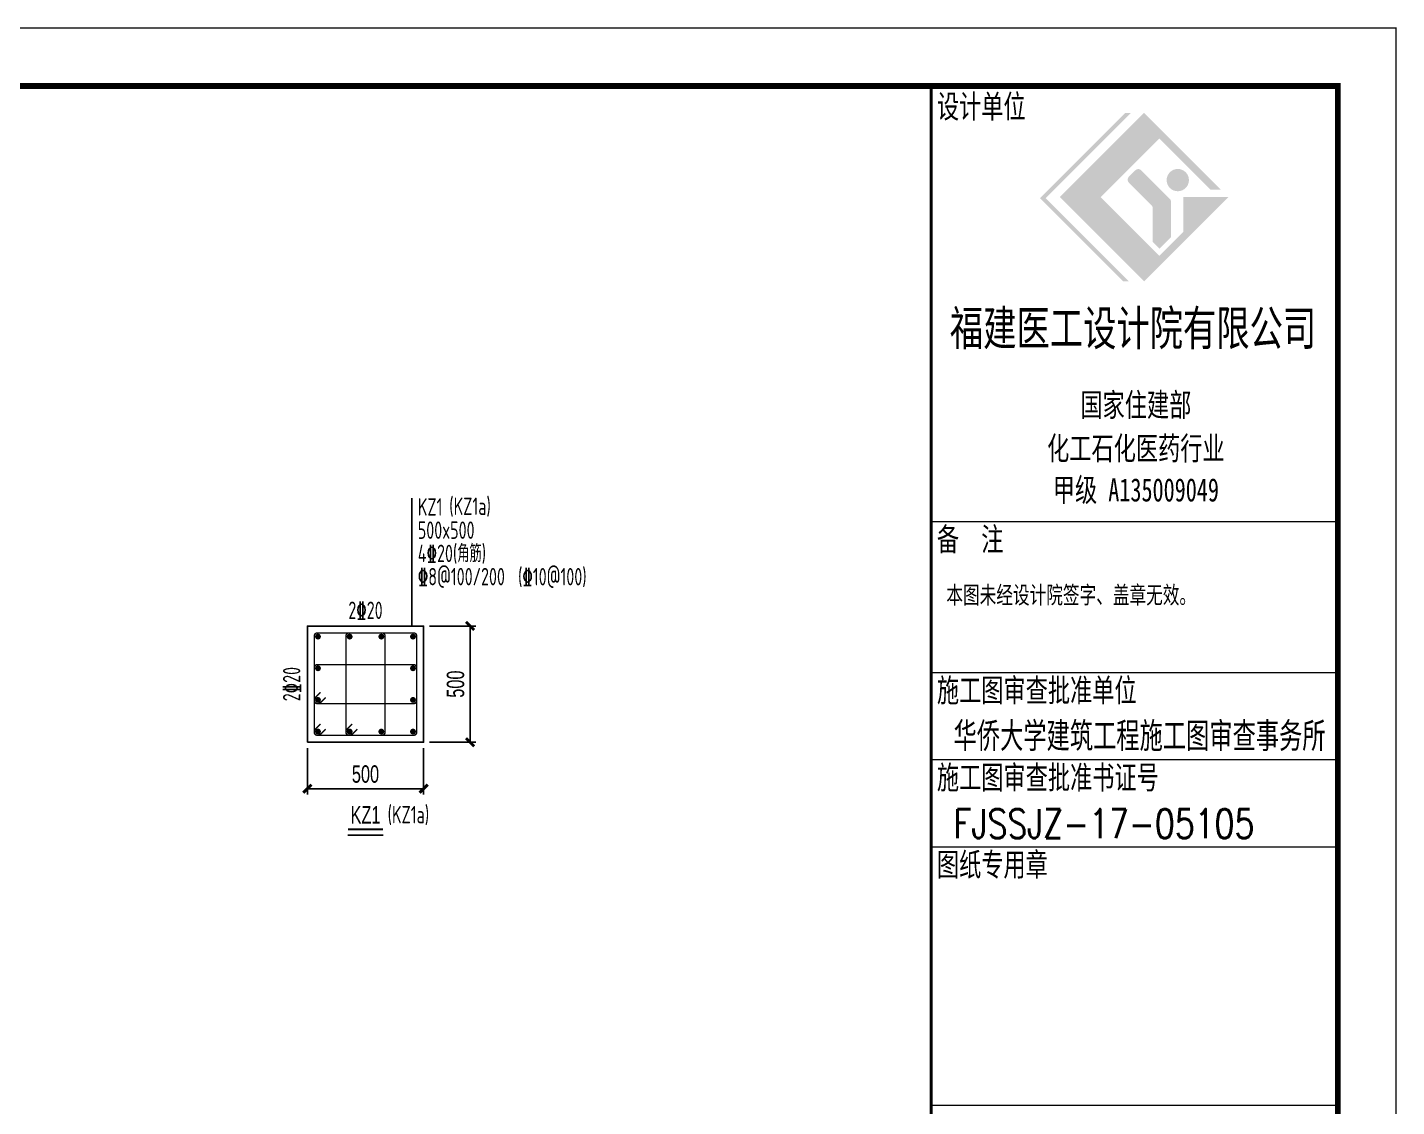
# Model space of a CAD drawing. Extents: x 959592 to 1105020, y -295412 to 379724.
# Drawn here: x 1081462 to 1105020, y 64031 to 82608 of the extents above; entities that cross this region are included whole.
import ezdxf
from ezdxf.enums import TextEntityAlignment as Align

# ---------------------------------------------------------------- set-up
doc = ezdxf.new("R2010")
doc.units = 0
doc.header["$LTSCALE"] = 1000
doc.header["$MEASUREMENT"] = 0
doc.layers.get('0').update_dxf_attribs({"linetype": 'CONTINUOUS'})
doc.layers.get('Defpoints').update_dxf_attribs({"linetype": 'CONTINUOUS', "lineweight": 5})
for name, color, linetype in [('DIMENSION', 3, 'CONTINUOUS'), ('link', 6, 'CONTINUOUS'), ('outline', 7, 'CONTINUOUS'), ('REIN', 1, 'CONTINUOUS'), ('z-计算配筋', 7, 'CONTINUOUS'), ('z-详图标注', 3, 'CONTINUOUS')]:
    doc.layers.add(name, color=color, linetype=linetype)
doc.layers.add('FRAME', color=3, linetype='CONTINUOUS', lineweight=5)
doc.layers.add('PUB_TEXT', color=7, linetype='CONTINUOUS', lineweight=5)
doc.styles.add('_HZTXT', font='TXT', dxfattribs={"width": 0.8, "bigfont": 'HZTXT'})
doc.styles.add('BW_Dim', font='Bweng.shx', dxfattribs={"width": 0.7, "bigfont": 'hztxt.shx'})
doc.styles.add('BW_Label', font='Bweng.shx', dxfattribs={"width": 0.7, "bigfont": 'hztxt.shx'})
doc.styles.add('BW_Rein', font='Tssdeng.shx', dxfattribs={"width": 0.7, "bigfont": 'hztxt.shx'})
doc.styles.add('FRAME', font='simhei.ttf', dxfattribs={"width": 0.7})
doc.styles.add('黑体', font='simhei.ttf', dxfattribs={"width": 0.7})
doc.dimstyles.new('Cyz_25_100', dxfattribs={"dimtxt": 300, "dimasz": 100, "dimexe": 100, "dimexo": 100, "dimgap": 100, "dimtad": 1, "dimdec": 0, "dimlfac": 0.25, "dimzin": 0, "dimdsep": 46, "dimtxsty": 'BW_Dim', "dimblk": '_bwk', "dimcen": 0, "dimclrt": 7, "dimadec": 0, "dimazin": 0, "dimtfac": 1, "dimtdec": 0, "dimtix": 1, "dimtmove": 2, "dimatfit": 0, "dimfxl": 1, "dimtolj": 1, "dimtzin": 0, "dimarcsym": 0})

# ---------------------------------------------------------------- blocks, each defined once
blk = doc.blocks.new('_bwk')
blk.add_line((-1, 0), (0, 0))
at = {"const_width": 0.5}
blk.add_lwpolyline([(-0.7, -0.7), (0.7, 0.7)], dxfattribs=at)
blk = doc.blocks.new('*D364')
at = {"layer": 'Defpoints', "color": 0, "transparency": 16777216}
for p in [(1088278.95452, 72303.829679), (1089078.95452, 72303.829679), (1088278.95452, 70303.829679)]:
    blk.add_point(p, dxfattribs=at)
at = {"layer": 'z-详图标注', "color": 0, "lineweight": -2, "transparency": 16777216}
for p, q in [((1088378.95452, 72303.829679), (1089178.95452, 72303.829679)), ((1089078.95452, 70403.829679), (1089078.95452, 72203.829679)), ((1088378.95452, 70303.829679), (1089178.95452, 70303.829679))]:
    blk.add_line(p, q, dxfattribs=at)
at = {"layer": 'z-详图标注', "color": 0, "lineweight": -2, "transparency": 16777216, "xscale": 100, "yscale": 100, "zscale": 100}
for p, rotation in [((1089078.95452, 72303.829679), 90), ((1089078.95452, 70303.829679), 270)]:
    blk.add_blockref('_bwk', p, dxfattribs=dict(at, rotation=rotation))
at = {"layer": 'z-详图标注', "color": 7, "transparency": 16777216, "insert": (1088828.95452, 71303.829679), "char_height": 300, "attachment_point": 5, "rotation": 90, "style": 'BW_Dim'}
blk.add_mtext('\\A1;500', dxfattribs=at)
blk = doc.blocks.new('*D365')
at = {"layer": 'Defpoints', "color": 0, "transparency": 16777216}
for p in [(1086278.95452, 70303.829679), (1088278.95452, 70303.829679), (1088278.95452, 69503.829679)]:
    blk.add_point(p, dxfattribs=at)
at = {"layer": 'z-详图标注', "color": 0, "lineweight": -2, "transparency": 16777216}
for p, q in [((1086278.95452, 70203.829679), (1086278.95452, 69403.829679)), ((1088278.95452, 70203.829679), (1088278.95452, 69403.829679)), ((1086378.95452, 69503.829679), (1088178.95452, 69503.829679))]:
    blk.add_line(p, q, dxfattribs=at)
at = {"layer": 'z-详图标注', "color": 0, "lineweight": -2, "transparency": 16777216, "xscale": 100, "yscale": 100, "zscale": 100, "rotation": 180}
blk.add_blockref('_bwk', (1086278.95452, 69503.829679), dxfattribs=at)
at = {"layer": 'z-详图标注', "color": 0, "lineweight": -2, "transparency": 16777216, "xscale": 100, "yscale": 100, "zscale": 100}
blk.add_blockref('_bwk', (1088278.95452, 69503.829679), dxfattribs=at)
at = {"layer": 'z-详图标注', "color": 7, "transparency": 16777216, "insert": (1087278.95452, 69753.829679), "char_height": 300, "attachment_point": 5, "style": 'BW_Dim'}
blk.add_mtext('\\A1;500', dxfattribs=at)
blk = doc.blocks.new('BW-43091906', base_point=(-152259, 7688))
at = {"layer": 'FRAME'}
h = blk.add_hatch(color=256, dxfattribs=at)
h.paths.add_polyline_path([(-97941, 46776), (-96933, 47785), (-96051, 46904), (-95871, 46904), (-97194, 48226), (-98644, 46776), (-97194, 45326), (-95744, 46776), (-96520, 46776), (-96520, 46180), (-96933, 45767)], flags=0)
edge = h.paths.add_edge_path(flags=0)
edge.add_arc((-97115, 46588), 69.1, 0, 45, ccw=False)
edge.add_line((-97046, 46588), (-97046, 46005))
edge.add_line((-97046, 46005), (-96929, 45888))
edge.add_line((-96929, 45888), (-96731, 46087))
edge.add_line((-96731, 46087), (-96731, 46698))
edge.add_arc((-96800, 46698), 69.1, 360, 405)
edge.add_line((-96751, 46746), (-97245, 47240))
edge.add_arc((-97293, 47191), 69.1, 45, 135)
edge.add_line((-97342, 47240), (-97457, 47125))
edge.add_arc((-97408, 47076), 69.1, 135, 225)
edge.add_line((-97457, 47028), (-97066, 46637))
edge = h.paths.add_edge_path(flags=0)
edge.add_arc((-96614, 47069), 192, 360, 540)
edge.add_arc((-96614, 47069), 192, 180, 360)
h.paths.add_polyline_path([(-97553, 45326), (-97455, 45326), (-98887, 46757), (-97418, 48226), (-97515, 48226), (-98984, 46757)], flags=0)
for p, q in [((-93859, 41188), (-100859, 41188)), ((-93859, 38588), (-100859, 38588)), ((-93859, 37088), (-100859, 37088)), ((-93859, 35588), (-100859, 35588)), ((-93859, 31138), (-100859, 31138))]:
    blk.add_line(p, q, dxfattribs=at)
for points, const_width in [([(-152259, 49688), (-152259, 7688), (-92859, 7688), (-92859, 49688)], 20), ([(-149759, 48688), (-149759, 8688), (-93859, 8688), (-93859, 48688)], 100)]:
    blk.add_lwpolyline(points, close=True, dxfattribs=dict(at, const_width=const_width))
at = {"layer": 'FRAME', "const_width": 50}
blk.add_lwpolyline([(-100859, 48688), (-100859, 8688)], dxfattribs=at)
at = {"layer": 'FRAME'}
for s, insert, char_height, width, attachment_point, style in [('设计单位', (-100759, 48538), 400, 2368.14, 1, 'FRAME'), ('福建医工设计院有限公司', (-97384, 44489), 600, 9859.32, 5, 'FRAME'), ('国家住建部', (-97335, 43179), 400, 2944.75, 5, 'FRAME'), ('化工石化医药行业', (-97335, 42430), 400, 4781.36, 5, 'FRAME'), ('甲级 A135009049', (-97335, 41715), 400, 4439.66, 5, 'FRAME'), ('备  注', (-100759, 41088), 400, 1758.31, 1, 'FRAME'), ('本图未经设计院签字、盖章无效。', (-100596, 39745), 300, 6524.24, 7, '黑体'), ('施工图审查批准单位', (-100759, 38488), 400, 5412.54, 1, 'FRAME'), ('施工图审查批准书证号', (-100759, 36988), 400, 6008.14, 1, 'FRAME'), ('图纸专用章', (-100759, 35488), 400, 2928.14, 1, 'FRAME')]:
    blk.add_mtext(s, dxfattribs=dict(at, insert=insert, char_height=char_height, width=width, attachment_point=attachment_point, style=style))
blk = doc.blocks.new('BW-43173463', base_point=(31168.899037, 16388.83329))
at = {"layer": 'PUB_TEXT', "style": '_HZTXT', "width": 0.8}
for s, p in [('华侨大学建筑工程施工图审查事务所', (29736.451232, 44143.183116)), ('FJSSJZ-17-05105', (29736.451232, 42643.183116))]:
    blk.add_text(s, height=500, dxfattribs=at).set_placement(p)

msp = doc.modelspace()

# ---------------------------------------------------------------- linework, layer by layer
at = {"layer": 'link', "color": 1, "const_width": 25}
msp.add_lwpolyline([(1086593.326, 70529.812), (1086501.402, 70437.889, -0.198912), (1086467.461, 70423.83), (1086446.955, 70423.83, -0.414214), (1086398.955, 70471.83), (1086398.955, 72135.83, -0.414214), (1086446.955, 72183.83), (1088110.955, 72183.83, -0.414214), (1088158.955, 72135.83), (1088158.955, 70471.83, -0.414214), (1088110.955, 70423.83), (1086446.955, 70423.83, -0.414214), (1086398.955, 70471.83), (1086398.955, 70492.336, -0.198912), (1086413.013, 70526.277), (1086504.937, 70618.201)], format="xyb", dxfattribs=at)
at = {"layer": 'link', "const_width": 25}
for points in [[(1087138.326, 70529.812), (1087046.402, 70437.889, -0.198912), (1087012.461, 70423.83), (1086991.955, 70423.83, -0.414214), (1086943.955, 70471.83), (1086943.955, 72135.83, -0.414214), (1086991.955, 72183.83), (1087565.955, 72183.83, -0.414214), (1087613.955, 72135.83), (1087613.955, 70471.83, -0.414214), (1087565.955, 70423.83), (1086991.955, 70423.83, -0.414214), (1086943.955, 70471.83), (1086943.955, 70492.336, -0.198912), (1086958.013, 70526.277), (1087049.937, 70618.201)], [(1086504.937, 71163.201), (1086413.013, 71071.277, 0.198912), (1086398.955, 71037.336), (1086398.955, 71016.83, 0.414214), (1086446.955, 70968.83), (1088110.955, 70968.83, 0.414214), (1088158.955, 71016.83), (1088158.955, 71590.83, 0.414214), (1088110.955, 71638.83), (1086446.955, 71638.83, 0.414214), (1086398.955, 71590.83), (1086398.955, 71016.83, 0.414214), (1086446.955, 70968.83), (1086467.461, 70968.83, 0.198912), (1086501.402, 70982.889), (1086593.326, 71074.812)]]:
    msp.add_lwpolyline(points, format="xyb", dxfattribs=at)
at = {"layer": 'outline'}
msp.add_lwpolyline([(1086278.955, 70303.83), (1088278.955, 70303.83), (1088278.955, 72303.83), (1086278.955, 72303.83)], close=True, dxfattribs=at)
at = {"layer": 'REIN', "const_width": 50}
for points in [[(1086436.455, 72121.33, 1), (1086486.455, 72121.33, 1)], [(1086981.455, 72121.33, 1), (1087031.455, 72121.33, 1)], [(1087526.455, 72121.33, 1), (1087576.455, 72121.33, 1)], [(1088071.455, 72121.33, 1), (1088121.455, 72121.33, 1)], [(1086436.455, 71576.33, 1), (1086486.455, 71576.33, 1)], [(1088071.455, 71576.33, 1), (1088121.455, 71576.33, 1)], [(1086436.455, 71031.33, 1), (1086486.455, 71031.33, 1)], [(1088071.455, 71031.33, 1), (1088121.455, 71031.33, 1)], [(1086436.455, 70486.33, 1), (1086486.455, 70486.33, 1)], [(1086981.455, 70486.33, 1), (1087031.455, 70486.33, 1)], [(1087526.455, 70486.33, 1), (1087576.455, 70486.33, 1)], [(1088071.455, 70486.33, 1), (1088121.455, 70486.33, 1)]]:
    msp.add_lwpolyline(points, format="xyb", close=True, dxfattribs=at)
at = {"layer": 'z-计算配筋'}
for p, q in [((1088078.955, 72303.83), (1088078.955, 74503.83)), ((1086977.031, 68703.83), (1087580.878, 68703.83))]:
    msp.add_line(p, q, dxfattribs=at)
at = {"layer": 'z-计算配筋', "const_width": 30}
msp.add_lwpolyline([(1086977.031, 68803.83), (1087580.878, 68803.83)], dxfattribs=at)

# ---------------------------------------------------------------- block references
at = {"layer": 'DIMENSION'}
for name, p in [('BW-43091906', (1045610.264, 40598.189)), ('BW-43173463', (1098830.046, 42397.159))]:
    msp.add_blockref(name, p, dxfattribs=at)

# ---------------------------------------------------------------- texts
at = {"layer": 'z-计算配筋', "style": 'BW_Rein', "width": 0.7}
for s, p in [('KZ1', (1088178.955, 74203.83)), ('(KZ1a)', (1088720.12, 74215.734)), ('500x500', (1088178.955, 73803.83)), ('4%%13220(角筋)', (1088178.955, 73403.83)), ('%%1328@100/200', (1088178.955, 73003.83)), ('(%%13210@100)', (1089904.064, 73002.465)), ('(KZ1a)', (1087659.439, 68907.249))]:
    msp.add_text(s, height=300, dxfattribs=at).set_placement(p)
at = {"layer": 'z-计算配筋', "width": 0.7}
for s, style, p in [('2%%13220', 'BW_Rein', (1087278.955, 72423.83)), ('KZ1', 'BW_Label', (1087278.955, 68903.83))]:
    msp.add_text(s, height=300, dxfattribs=dict(at, style=style)).set_placement(p, align=Align.CENTER)
at = {"layer": 'z-计算配筋', "style": 'BW_Rein', "width": 0.7}
msp.add_text('2%%13220', height=300, rotation=90, dxfattribs=at).set_placement((1086158.955, 71303.83), align=Align.CENTER)

# ---------------------------------------------------------------- dimensions: what is measured, and where the dimension line sits
at = {"layer": 'z-详图标注'}
dim = msp.add_linear_dim(base=(1089078.955, 72303.83), p1=(1088278.955, 70303.83), p2=(1088278.955, 72303.83), angle=90, dimstyle='Cyz_25_100', dxfattribs=at)
dim.commit()
dim.dimension.update_dxf_attribs({"geometry": '*D364', "text_midpoint": (1088828.955, 71303.83)})
dim = msp.add_linear_dim(base=(1088278.955, 69503.83), p1=(1086278.955, 70303.83), p2=(1088278.955, 70303.83), dimstyle='Cyz_25_100', dxfattribs=at)
dim.commit()
dim.dimension.update_dxf_attribs({"geometry": '*D365', "text_midpoint": (1087278.955, 69753.83)})

doc.saveas('drawing.dxf')
